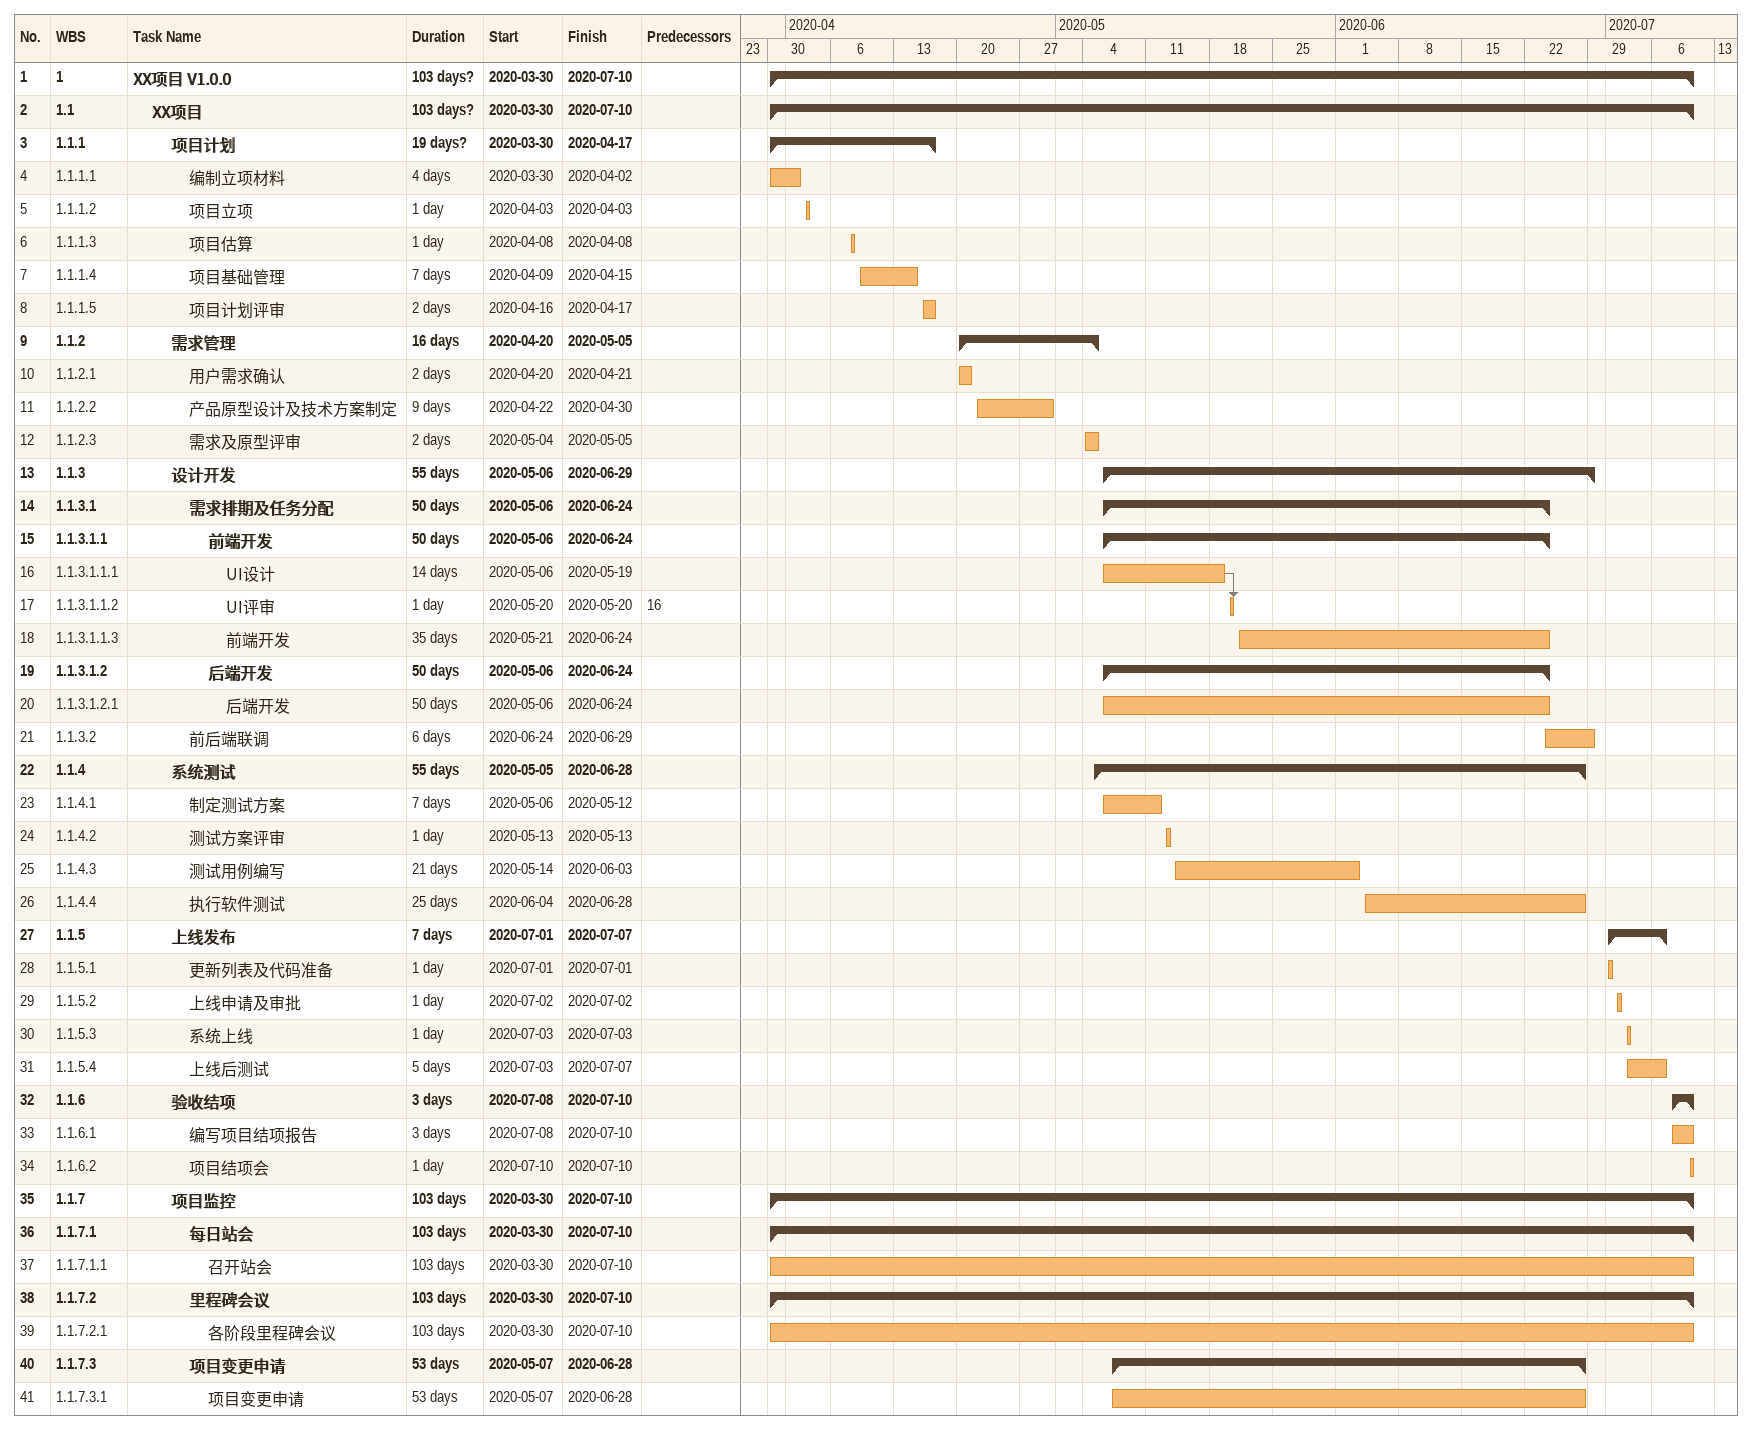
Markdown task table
| ID | WBS | Task | Duration | Start | Finish | Predecessors |
|---|---|---|---|---|---|---|
| 1 | 1 | **XX项目 V1.0.0** | 103d? | 2020-03-30 | 2020-07-10 |  |
| 2 | 1.1 | **XX项目** | 103d? | 2020-03-30 | 2020-07-10 |  |
| 3 | 1.1.1 | **项目计划** | 19d? | 2020-03-30 | 2020-04-17 |  |
| 4 | 1.1.1.1 | 编制立项材料 | 4d | 2020-03-30 | 2020-04-02 |  |
| 5 | 1.1.1.2 | 项目立项 | 1d | 2020-04-03 | 2020-04-03 |  |
| 6 | 1.1.1.3 | 项目估算 | 1d | 2020-04-08 | 2020-04-08 |  |
| 7 | 1.1.1.4 | 项目基础管理 | 7d | 2020-04-09 | 2020-04-15 |  |
| 8 | 1.1.1.5 | 项目计划评审 | 2d | 2020-04-16 | 2020-04-17 |  |
| 9 | 1.1.2 | **需求管理** | 16d | 2020-04-20 | 2020-05-05 |  |
| 10 | 1.1.2.1 | 用户需求确认 | 2d | 2020-04-20 | 2020-04-21 |  |
| 11 | 1.1.2.2 | 产品原型设计及技术方案制定 | 9d | 2020-04-22 | 2020-04-30 |  |
| 12 | 1.1.2.3 | 需求及原型评审 | 2d | 2020-05-04 | 2020-05-05 |  |
| 13 | 1.1.3 | **设计开发** | 55d | 2020-05-06 | 2020-06-29 |  |
| 14 | 1.1.3.1 | **需求排期及任务分配** | 50d | 2020-05-06 | 2020-06-24 |  |
| 15 | 1.1.3.1.1 | **前端开发** | 50d | 2020-05-06 | 2020-06-24 |  |
| 16 | 1.1.3.1.1.1 | UI设计 | 14d | 2020-05-06 | 2020-05-19 |  |
| 17 | 1.1.3.1.1.2 | UI评审 | 1d | 2020-05-20 | 2020-05-20 | 16 |
| 18 | 1.1.3.1.1.3 | 前端开发 | 35d | 2020-05-21 | 2020-06-24 |  |
| 19 | 1.1.3.1.2 | **后端开发** | 50d | 2020-05-06 | 2020-06-24 |  |
| 20 | 1.1.3.1.2.1 | 后端开发 | 50d | 2020-05-06 | 2020-06-24 |  |
| 21 | 1.1.3.2 | 前后端联调 | 6d | 2020-06-24 | 2020-06-29 |  |
| 22 | 1.1.4 | **系统测试** | 55d | 2020-05-05 | 2020-06-28 |  |
| 23 | 1.1.4.1 | 制定测试方案 | 7d | 2020-05-06 | 2020-05-12 |  |
| 24 | 1.1.4.2 | 测试方案评审 | 1d | 2020-05-13 | 2020-05-13 |  |
| 25 | 1.1.4.3 | 测试用例编写 | 21d | 2020-05-14 | 2020-06-03 |  |
| 26 | 1.1.4.4 | 执行软件测试 | 25d | 2020-06-04 | 2020-06-28 |  |
| 27 | 1.1.5 | **上线发布** | 7d | 2020-07-01 | 2020-07-07 |  |
| 28 | 1.1.5.1 | 更新列表及代码准备 | 1d | 2020-07-01 | 2020-07-01 |  |
| 29 | 1.1.5.2 | 上线申请及审批 | 1d | 2020-07-02 | 2020-07-02 |  |
| 30 | 1.1.5.3 | 系统上线 | 1d | 2020-07-03 | 2020-07-03 |  |
| 31 | 1.1.5.4 | 上线后测试 | 5d | 2020-07-03 | 2020-07-07 |  |
| 32 | 1.1.6 | **验收结项** | 3d | 2020-07-08 | 2020-07-10 |  |
| 33 | 1.1.6.1 | 编写项目结项报告 | 3d | 2020-07-08 | 2020-07-10 |  |
| 34 | 1.1.6.2 | 项目结项会 | 1d | 2020-07-10 | 2020-07-10 |  |
| 35 | 1.1.7 | **项目监控** | 103d | 2020-03-30 | 2020-07-10 |  |
| 36 | 1.1.7.1 | **每日站会** | 103d | 2020-03-30 | 2020-07-10 |  |
| 37 | 1.1.7.1.1 | 召开站会 | 103d | 2020-03-30 | 2020-07-10 |  |
| 38 | 1.1.7.2 | **里程碑会议** | 103d | 2020-03-30 | 2020-07-10 |  |
| 39 | 1.1.7.2.1 | 各阶段里程碑会议 | 103d | 2020-03-30 | 2020-07-10 |  |
| 40 | 1.1.7.3 | **项目变更申请** | 53d | 2020-05-07 | 2020-06-28 |  |
| 41 | 1.1.7.3.1 | 项目变更申请 | 53d | 2020-05-07 | 2020-06-28 |  |
